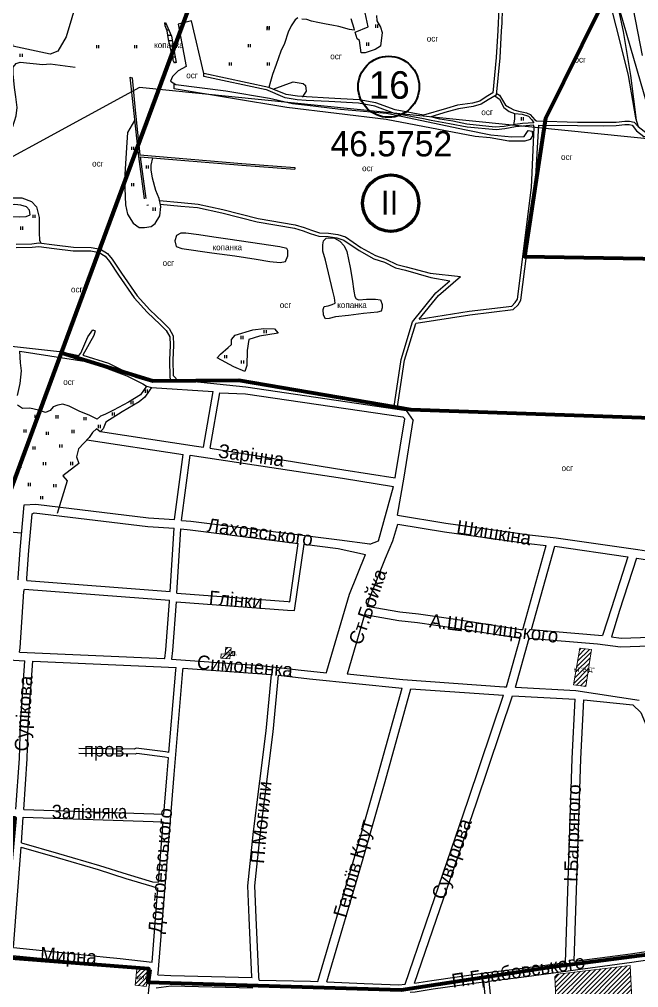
# Model space of a CAD drawing. Header units: millimetres. Extents: x 1378883 to 1389513, y 5662980 to 5673292.
# Drawn here: x 1384923 to 1385637, y 5668592 to 5669708 of the extents above; entities that cross this region are included whole.
import ezdxf
from ezdxf.enums import TextEntityAlignment as Align

# ---------------------------------------------------------------- set-up
doc = ezdxf.new("R2010")
doc.units = ezdxf.units.MM
doc.layers.add('_5Інше', color=252, linetype='Continuous', lineweight=25)
for name, color, linetype in [('N-raion', 1, 'Continuous'), ('zona', 3, 'Continuous'), ('вулиці', 7, 'Continuous'), ('ВулНазва', 7, 'Continuous'), ('КартаСкан', 252, 'Continuous'), ('район', 6, 'Continuous')]:
    doc.layers.add(name, color=color, linetype=linetype)
picture_1 = doc.add_image_def('image1.tif', size_in_pixel=(29607, 29619))
pattern_1 = [(45, (2.4066, 2.8008), (-2.6516504294, 2.6516504294), [])]

# ---------------------------------------------------------------- blocks, each defined once
blk = doc.blocks.new('ТуріяВодоох')
at = {"layer": '_5Інше', "color": 140}
blk.add_lwpolyline([(48682, 27510), (48729, 27348), (48132, 27408), (47610, 27124), (47504, 26544), (47282, 26450), (47208, 26336), (47222, 26234), (47363, 26200), (47363, 26078), (47280, 26086), (47240, 25798), (47150, 25804), (47109, 25544), (47065, 25543), (47056, 25444), (47121, 25294), (47100, 25160), (46916, 25122), (46917, 25059), (46964, 25058), (46928, 24645), (46824, 24304)], dxfattribs=at)

msp = doc.modelspace()

# ---------------------------------------------------------------- hatches: boundary and pattern name
at = {"layer": 'вулиці'}
h = msp.add_hatch(dxfattribs=at)
h.set_pattern_fill('LINE', scale=50, style=0)
h.set_pattern_definition([(0, (1336932.8264, 5642246.194), (0, 6.25), [])])
h.paths.add_polyline_path([(1385101.8, 5669666.7), (1385097.8, 5669688.8), (1385091.2, 5669704.4), (1385090.3, 5669704.2), (1385090.7, 5669700.7), (1385092.8, 5669695), (1385094.4, 5669684.7), (1385097.7, 5669671.6), (1385099.4, 5669666.4), (1385099.7, 5669660.7), (1385101.5, 5669657.8), (1385103.4, 5669658.3)])
at = {"layer": 'вулиці', "lineweight": -2}
h = msp.add_hatch(dxfattribs=at)
h.set_pattern_fill('ANSI31', color=2, scale=30, style=0)
h.set_pattern_definition(pattern_1)
h.paths.add_polyline_path([(1385155.4, 5668977), (1385155, 5668971.9), (1385165.4, 5668971), (1385165.8, 5668975), (1385170.6, 5668974.4), (1385170.8, 5668975.4), (1385171.1, 5668979.4), (1385166.2, 5668980), (1385166.6, 5668984), (1385165, 5668984.1), (1385160.6, 5668984.5), (1385159.9, 5668976.6)])
h.paths.add_polyline_path([(1385159.2, 5668975), (1385175.1, 5668975), (1385175.1, 5668980), (1385159.2, 5668980)], flags=9)
h = msp.add_hatch(dxfattribs=at)
h.set_pattern_fill('ANSI31', color=2, scale=30, style=0)
h.set_pattern_definition(pattern_1)
h.paths.add_polyline_path([(1385561.5, 5668941.1), (1385575.7, 5668939.1), (1385582.1, 5668981.7), (1385568.7, 5668983.5)])
h.paths.add_polyline_path([(1385555.7, 5668953.5), (1385589.5, 5668953.5), (1385589.5, 5668962.2), (1385555.7, 5668962.2)], flags=9)
h = msp.add_hatch(dxfattribs=at)
h.set_pattern_fill('ANSI31', color=5, scale=30, style=0)
h.set_pattern_definition(pattern_1)
h.paths.add_polyline_path([(1385644.2, 5668373.9), (1385750.7, 5668405.2), (1385795.1, 5668418.4), (1385730.5, 5668595.2), (1385663.1, 5668585), (1385628.6, 5668579), (1385626.8, 5668617.7), (1385542.9, 5668607.7), (1385540, 5668604.6), (1385544.9, 5668500.8), (1385550.2, 5668402.9), (1385553.8, 5668401.8), (1385584, 5668404.7), (1385641.8, 5668410)])
h.paths.add_polyline_path([(1385633.7, 5668501.5), (1385668.7, 5668501.5), (1385668.7, 5668509), (1385633.7, 5668509)], flags=24)
h = msp.add_hatch(dxfattribs=at)
h.set_pattern_fill('ANSI31', color=2, scale=30, style=0)
h.set_pattern_definition(pattern_1)
h.paths.add_polyline_path([(1385068.9, 5668593.5), (1385070, 5668599.5), (1385070.7, 5668612.9), (1385057.9, 5668613.6), (1385056.2, 5668595)])
h.paths.add_polyline_path([(1385056.8, 5668601.7), (1385072.6, 5668601.7), (1385072.6, 5668606.7), (1385056.8, 5668606.7)], flags=9)

# ---------------------------------------------------------------- linework, layer by layer
at = {"layer": 'N-raion', "color": 1, "lineweight": 35}
msp.add_circle((1385348.4, 5669630.4), 35.2, dxfattribs=at)
at = {"layer": 'zona', "color": 3, "lineweight": 60}
msp.add_circle((1385350.7, 5669496.3), 32.5, dxfattribs=at)
at = {"layer": 'вулиці', "color": 7}
for p, q in [((1385208.2, 5669695.7), (1385208.2, 5669699.3)), ((1385208.5, 5669696.8), (1385208.5, 5669700.4)), ((1385210.6, 5669695.7), (1385210.6, 5669699.3)), ((1385210.9, 5669696.8), (1385210.9, 5669700.4)), ((1385333.4, 5669698.5), (1385333.4, 5669702.1)), ((1385333.4, 5669698.5), (1385333.4, 5669702.1)), ((1385335.8, 5669698.5), (1385335.8, 5669702.1)), ((1385335.8, 5669698.5), (1385335.8, 5669702.1)), ((1385011.8, 5669674.9), (1385011.8, 5669678.5)), ((1385014.2, 5669674.9), (1385014.2, 5669678.5)), ((1385055.5, 5669674.9), (1385055.5, 5669678.5)), ((1385055.5, 5669674.8), (1385055.5, 5669678.4)), ((1385057.9, 5669674.9), (1385057.9, 5669678.5)), ((1385057.9, 5669674.8), (1385057.9, 5669678.4)), ((1385099.1, 5669674.8), (1385099.1, 5669678.4)), ((1385101.5, 5669674.8), (1385101.5, 5669678.4)), ((1385186.7, 5669675.9), (1385186.7, 5669679.5)), ((1385189.1, 5669675.9), (1385189.1, 5669679.5)), ((1385323.2, 5669677.7), (1385323.2, 5669681.3)), ((1385323.2, 5669677.7), (1385323.2, 5669681.3)), ((1385325.6, 5669677.7), (1385325.6, 5669681.3)), ((1385325.6, 5669677.7), (1385325.6, 5669681.3)), ((1384923.6, 5669664.8), (1384923.6, 5669668.4)), ((1384923.6, 5669664.8), (1384923.6, 5669668.4)), ((1384926, 5669664.8), (1384926, 5669668.4)), ((1384926, 5669664.8), (1384926, 5669668.4)), ((1385164.9, 5669654.9), (1385164.9, 5669658.5)), ((1385167.3, 5669654.9), (1385167.3, 5669658.5)), ((1385208.5, 5669654.9), (1385208.5, 5669658.5)), ((1385210.9, 5669654.9), (1385210.9, 5669658.5)), ((1385501.5, 5669591.6), (1385501.5, 5669595.2)), ((1385503.9, 5669591.6), (1385503.9, 5669595.2)), ((1385052.1, 5669557.7), (1385052.1, 5669561.3)), ((1385052.3, 5669557.6), (1385052.3, 5669561.2)), ((1385054.5, 5669557.7), (1385054.5, 5669561.3)), ((1385054.7, 5669557.6), (1385054.7, 5669561.2)), ((1385069.1, 5669536.2), (1385069.1, 5669539.8)), ((1385071.5, 5669536.2), (1385071.5, 5669539.8)), ((1385052.1, 5669515.8), (1385052.1, 5669519.4)), ((1385052.1, 5669515.8), (1385052.1, 5669519.4)), ((1385054.5, 5669515.8), (1385054.5, 5669519.4)), ((1385054.5, 5669515.8), (1385054.5, 5669519.4)), ((1385077, 5669487.6), (1385077, 5669491.2)), ((1385079.4, 5669487.6), (1385079.4, 5669491.2)), ((1384938.5, 5669479.3), (1384938.5, 5669482.9)), ((1384940.9, 5669479.3), (1384940.9, 5669482.9)), ((1384940.9, 5669479.3), (1384940.9, 5669482.9)), ((1384924.3, 5669465.6), (1384924.3, 5669469.2)), ((1384926.7, 5669465.6), (1384926.7, 5669469.2)), ((1385178.3, 5669339.6), (1385178.3, 5669343.2)), ((1385180.7, 5669339.6), (1385180.7, 5669343.2)), ((1385205, 5669346.3), (1385205, 5669349.9)), ((1385207.4, 5669346.3), (1385207.4, 5669349.9)), ((1385159.3, 5669317.6), (1385159.3, 5669321.2)), ((1385161.7, 5669317.6), (1385161.7, 5669321.2)), ((1385178.8, 5669311.4), (1385178.8, 5669315)), ((1385181.2, 5669311.4), (1385181.2, 5669315)), ((1385067.8, 5669277.8), (1385067.8, 5669281.4)), ((1385070.2, 5669277.8), (1385070.2, 5669281.4)), ((1385051.5, 5669264.7), (1385051.5, 5669268.3)), ((1385053.9, 5669264.7), (1385053.9, 5669268.3)), ((1385029.8, 5669251.6), (1385029.8, 5669255.2)), ((1385032.2, 5669251.6), (1385032.2, 5669255.2)), ((1384940.7, 5669248.7), (1384940.7, 5669252.3)), ((1384943.1, 5669248.7), (1384943.1, 5669252.3)), ((1384965, 5669248.3), (1384965, 5669251.9)), ((1384967.4, 5669248.3), (1384967.4, 5669251.9)), ((1384997.3, 5669246), (1384997.3, 5669249.6)), ((1384999.7, 5669246), (1384999.7, 5669249.6)), ((1384927.9, 5669231.9), (1384927.9, 5669235.5)), ((1384930.3, 5669231.9), (1384930.3, 5669235.5)), ((1384953.7, 5669229.2), (1384953.7, 5669232.8)), ((1384956.1, 5669229.2), (1384956.1, 5669232.8)), ((1384983.5, 5669231.3), (1384983.5, 5669234.9)), ((1384985.9, 5669231.3), (1384985.9, 5669234.9)), ((1385013.8, 5669237.1), (1385013.8, 5669240.7)), ((1385016.2, 5669237.1), (1385016.2, 5669240.7)), ((1384938.3, 5669212.3), (1384938.3, 5669215.9)), ((1384940.7, 5669212.3), (1384940.7, 5669215.9)), ((1384969.4, 5669214.7), (1384969.4, 5669218.3)), ((1384971.8, 5669214.7), (1384971.8, 5669218.3)), ((1384950.5, 5669194.3), (1384950.5, 5669197.9)), ((1384952.9, 5669194.3), (1384952.9, 5669197.9)), ((1384981.9, 5669194.5), (1384981.9, 5669198.1)), ((1384984.3, 5669194.5), (1384984.3, 5669198.1)), ((1384924.6, 5669191.1), (1384924.6, 5669194.7)), ((1384933.1, 5669170.3), (1384933.1, 5669173.9)), ((1384935.5, 5669170.3), (1384935.5, 5669173.9)), ((1384962.4, 5669168.8), (1384962.4, 5669172.4)), ((1384964.8, 5669168.8), (1384964.8, 5669172.4)), ((1384947.3, 5669155), (1384947.3, 5669158.6)), ((1384949.7, 5669155), (1384949.7, 5669158.6))]:
    msp.add_line(p, q, dxfattribs=at)
for points in [[(1384910.4, 5669763.4), (1384994.9, 5669748.3), (1384995.6, 5669734.5), (1384989.6, 5669732), (1384976.5, 5669687.9), (1384967, 5669671.3), (1384958.2, 5669667.8), (1384915, 5669677.3), (1384914, 5669692.5), (1384907.3, 5669710.5), (1384903, 5669723.9), (1384902, 5669735.2), (1384910.4, 5669763.4)], [(1385471.6, 5669735.4), (1385476.3, 5669731.8), (1385479.3, 5669720), (1385478.7, 5669703.8), (1385478, 5669695), (1385476.5, 5669663.7), (1385472.3, 5669620.9), (1385462.9, 5669615.4), (1385455.1, 5669610.3), (1385445.9, 5669607.5), (1385428.7, 5669605.1), (1385416, 5669601.6), (1385396.8, 5669595.9)], [(1385608.6, 5669740.9), (1385618.6, 5669694), (1385627.2, 5669643.5), (1385633.8, 5669592.1)], [(1385641.2, 5669666.6), (1385627.8, 5669733.9)], [(1385475.3, 5669719.5), (1385474.8, 5669704.1), (1385474.1, 5669695.3), (1385472.5, 5669664), (1385468.5, 5669623.3), (1385460.8, 5669618.8), (1385453.4, 5669613.9), (1385445, 5669611.4), (1385427.9, 5669609.1), (1385414.9, 5669605.4), (1385388.5, 5669597.6), (1385356, 5669603.7), (1385333.6, 5669611.9), (1385314.2, 5669615.4), (1385279.5, 5669617.3), (1385253.5, 5669618.7), (1385243.4, 5669619.5), (1385230.3, 5669621.4), (1385210, 5669629.7)], [(1385334.3, 5669712.4), (1385334.6, 5669706.4), (1385339.1, 5669699.1), (1385340.7, 5669693.1), (1385339.1, 5669677.2), (1385332.8, 5669673.2), (1385321.3, 5669669.7), (1385316.5, 5669669.5), (1385314.9, 5669683.9), (1385312.2, 5669685.8), (1385309.9, 5669693.5), (1385324.7, 5669699.3), (1385321.1, 5669715.7)], [(1385605.5, 5669718.3), (1385614.8, 5669682.2), (1385624.4, 5669643.3), (1385633, 5669594.7), (1385635.9, 5669584.6), (1385646.5, 5669576.7)], [(1385091.2, 5669704.4), (1385097.8, 5669688.8), (1385101.8, 5669666.7), (1385103.4, 5669658.3), (1385101.5, 5669657.8), (1385099.7, 5669660.7), (1385099.4, 5669666.4), (1385097.7, 5669671.6), (1385094.4, 5669684.7), (1385092.8, 5669695), (1385090.7, 5669700.7), (1385090.3, 5669704.2), (1385091.2, 5669704.4)], [(1385243.5, 5669709.7), (1385240.5, 5669707.7), (1385235.8, 5669700.6), (1385232.6, 5669693.3), (1385228.3, 5669680.4), (1385224, 5669671.4), (1385218.7, 5669656), (1385214.3, 5669644.5), (1385212.3, 5669636.5), (1385210, 5669629.7), (1385135.4, 5669645.8), (1385121, 5669706.5), (1385105.6, 5669702.7), (1385115, 5669653.9), (1385105.5, 5669648.9), (1385099, 5669642.2), (1385097, 5669636.8), (1385102.9, 5669633), (1385160.5, 5669625.9), (1385210.8, 5669617.1), (1385237.5, 5669611), (1385254.6, 5669609.4), (1385292.7, 5669604.7), (1385345.7, 5669600), (1385362.9, 5669596.7), (1385437.8, 5669580.7), (1385466.1, 5669575.2), (1385490.3, 5669572.9), (1385504.7, 5669573.2), (1385509.1, 5669579.9), (1385513.9, 5669579.2), (1385514.2, 5669573.9), (1385511.7, 5669569.7), (1385505.5, 5669567.7), (1385487, 5669567.7), (1385465.4, 5669571.4), (1385448, 5669573.2), (1385345.3, 5669592.8), (1385231, 5669606.7), (1385101.1, 5669628.1), (1385101.2, 5669634.1)], [(1385304.9, 5669708.9), (1385308.3, 5669698.1), (1385308.6, 5669695.5), (1385303.3, 5669696.6), (1385291, 5669699.7), (1385283, 5669701.4), (1385276.2, 5669702.7), (1385266.8, 5669704.5), (1385259.4, 5669706.1), (1385254, 5669707.8), (1385248.3, 5669708.3)], [(1384907, 5669502.6), (1384892.9, 5669502), (1384891.9, 5669508), (1384890.7, 5669513.4), (1384889.7, 5669524), (1384891.3, 5669532.2), (1384894, 5669541), (1384899.8, 5669553.7), (1384905.5, 5669567.3), (1384914.9, 5669584.8), (1384917, 5669590.8), (1384919, 5669597.1), (1384920.1, 5669606.5), (1384918.3, 5669618.7), (1384917.1, 5669629.6), (1384915.4, 5669645.2), (1384915.3, 5669653), (1384918.7, 5669657.3), (1384923.4, 5669658.6), (1384949.5, 5669656.1), (1384958, 5669656.8), (1384986.9, 5669653.1)], [(1385050.1, 5669641.5), (1385050.1, 5669641.5), (1385054.1, 5669603.1), (1385059.8, 5669550)], [(1385050.1, 5669641.5), (1385052.5, 5669640.9), (1385056.1, 5669603.3), (1385061.6, 5669551.8), (1385179, 5669541.8), (1385240.2, 5669537.3)], [(1385215.2, 5669627.6), (1385215.2, 5669627.6), (1385238.4, 5669636.2), (1385249.7, 5669634.2), (1385252.3, 5669631.9), (1385253.3, 5669625.4), (1385248.8, 5669618.4)], [(1385388.7, 5669593.5), (1385354.9, 5669599.8), (1385332.5, 5669608), (1385313.7, 5669611.5), (1385279.3, 5669613.3), (1385253.3, 5669614.7), (1385243, 5669615.5), (1385229.1, 5669617.6), (1385206.9, 5669627.1)], [(1385472.5, 5669623.1), (1385476.3, 5669620.9), (1385479.8, 5669614.9), (1385483.2, 5669609.4), (1385487.6, 5669606.6), (1385492.5, 5669603.9), (1385498.2, 5669602.4), (1385503.9, 5669601.1), (1385507.4, 5669600.3), (1385511.5, 5669598.4), (1385516.8, 5669592.5), (1385519, 5669591), (1385566.1, 5669589.8), (1385596.6, 5669589.5), (1385610.5, 5669589.8), (1385620.5, 5669590.8), (1385626.1, 5669590.8), (1385631.5, 5669589.7), (1385635.9, 5669584.6)], [(1385470.8, 5669620), (1385476, 5669616.2), (1385481.3, 5669606.6), (1385487.4, 5669602.1), (1385493.6, 5669599.8), (1385502.3, 5669598.7), (1385509.4, 5669596.4), (1385513.4, 5669592.4), (1385515.8, 5669589), (1385502.6, 5669588.2), (1385494.2, 5669587.1), (1385481.6, 5669584.7), (1385471.3, 5669583.7), (1385438.6, 5669587.4), (1385422.4, 5669590.6), (1385407.3, 5669593), (1385396.8, 5669595.9)], [(1385493.6, 5669599.8), (1385493.3, 5669593), (1385492.4, 5669586.7)], [(1385055.4, 5669591.4), (1385047.1, 5669577.6), (1385046, 5669560.4), (1385043.7, 5669523.1), (1385044.8, 5669494.2), (1385047.1, 5669483.6), (1385053.8, 5669473.4), (1385060.6, 5669468.1), (1385066.7, 5669468.3), (1385074.5, 5669469.3), (1385079.3, 5669472.9), (1385084.4, 5669481.7), (1385085.6, 5669492.6), (1385083.6, 5669501.5), (1385079.9, 5669510.8), (1385076, 5669524.9), (1385074.5, 5669534.5), (1385074.5, 5669540.2), (1385076.3, 5669548.6)], [(1385379.9, 5669358.1), (1385441.9, 5669367.7), (1385492, 5669373.9), (1385497.5, 5669379.2), (1385500.8, 5669384.4), (1385517.2, 5669514), (1385521.4, 5669586.2)], [(1385383.7, 5669362.7), (1385441.3, 5669371.7), (1385490.2, 5669377.7), (1385494.4, 5669381.7), (1385496.9, 5669385.8), (1385513.2, 5669514.5), (1385516, 5669583.7)], [(1385521.4, 5669586.2), (1385566, 5669585.8), (1385596.6, 5669585.5), (1385610.7, 5669585.9), (1385620.7, 5669586.8), (1385625.7, 5669586.8), (1385629.2, 5669586.1), (1385634.2, 5669579.8)], [(1384743, 5669550.9), (1384768.2, 5669499.6), (1384793.6, 5669453.9), (1384823.1, 5669412.4), (1384847.9, 5669374), (1384862.2, 5669352.2), (1384873, 5669337.3), (1384878.6, 5669333.6), (1384916.8, 5669331.2), (1384968.7, 5669325.5), (1384991.2, 5669320.7), (1384993.6, 5669323.5), (1385001.6, 5669342.2), (1385007.1, 5669350.4), (1385009.8, 5669349.3), (1385008.4, 5669343.9), (1384995.9, 5669321), (1385025.2, 5669311.8), (1385046.7, 5669301.2), (1385056.5, 5669295.6), (1385070.6, 5669291.7), (1385090.8, 5669290.7), (1385097.2, 5669290.8)], [(1385059.8, 5669550), (1385066.4, 5669501.3)], [(1385061.8, 5669549.8), (1385178.9, 5669539.9), (1385240.1, 5669535.3)], [(1385061.8, 5669549.8), (1385068.4, 5669501.6)], [(1385240.2, 5669537.3), (1385240.1, 5669535.3)], [(1384907, 5669502.6), (1384925.3, 5669502.6), (1384936.4, 5669498), (1384942.4, 5669492.2), (1384945.4, 5669479.8), (1384945.5, 5669461.9), (1384945.8, 5669453.7), (1384947.2, 5669450.3)], [(1385084.1, 5669499.4), (1385109, 5669497), (1385128.7, 5669495.2), (1385157, 5669488.9), (1385197.8, 5669478.7), (1385240.5, 5669471.2), (1385250.8, 5669468.3), (1385259.2, 5669465), (1385268.6, 5669462.1), (1385279.1, 5669461.7), (1385289.7, 5669460.1), (1385298.5, 5669457.3), (1385316.4, 5669445.2), (1385333, 5669435.8), (1385345.1, 5669431.9), (1385357.6, 5669425.5), (1385368.6, 5669423), (1385396.3, 5669415.7), (1385431.2, 5669411.9)], [(1384917.5, 5669494.6), (1384908.9, 5669494.4), (1384894.4, 5669494.7), (1384890.7, 5669493), (1384890.8, 5669484.1), (1384895.2, 5669481.3), (1384906.7, 5669481), (1384922.2, 5669480.4), (1384930.3, 5669480.9), (1384935.1, 5669482.8), (1384934.2, 5669488.1), (1384930.6, 5669492.1), (1384924.2, 5669494), (1384917.5, 5669494.6)], [(1385069.5, 5669494.1), (1385071.4, 5669494.3)], [(1385085, 5669495.2), (1385108.6, 5669493), (1385128.1, 5669491.3), (1385156.1, 5669485), (1385196.9, 5669474.8), (1385239.6, 5669467.3), (1385249.6, 5669464.5), (1385257.9, 5669461.2), (1385267.9, 5669458.1), (1385278.7, 5669457.7), (1385288.7, 5669456.2), (1385296.7, 5669453.6), (1385314.3, 5669441.8), (1385331.4, 5669432.1), (1385343.6, 5669428.2), (1385356.3, 5669421.7), (1385367.6, 5669419.1), (1385396.8, 5669410.7), (1385419, 5669406.7)], [(1385108.8, 5669461.8), (1385103.9, 5669459), (1385102, 5669452.7), (1385103.4, 5669446.5), (1385109.9, 5669444.1), (1385144.4, 5669439), (1385170.9, 5669435.7), (1385195.7, 5669431.6), (1385211.2, 5669428.9), (1385223.1, 5669428), (1385229.5, 5669429.1), (1385232.1, 5669435.6), (1385232.1, 5669441.6), (1385230.8, 5669444), (1385223, 5669445.9), (1385188.9, 5669450.9), (1385163, 5669454.8), (1385146.7, 5669457), (1385129.6, 5669459.9), (1385114.4, 5669461.8), (1385108.8, 5669461.8)], [(1385275, 5669454.9), (1385276.2, 5669455.8), (1385281.3, 5669456.4), (1385285.9, 5669455.8), (1385292, 5669452.6), (1385297.2, 5669447.2), (1385300.2, 5669440.4), (1385304.1, 5669422.1), (1385306.3, 5669408.5), (1385308.3, 5669394.9), (1385309.5, 5669388.9), (1385311, 5669385.9), (1385313.9, 5669384.8), (1385322.9, 5669385.6), (1385333, 5669385.6), (1385338.8, 5669384.9), (1385340.7, 5669379.5), (1385340.8, 5669375.5), (1385339.8, 5669371.9), (1385335.3, 5669370.6), (1385319.4, 5669369), (1385302.1, 5669366.7), (1385287.2, 5669365.4), (1385279.7, 5669363.4), (1385275.4, 5669363.1), (1385273.1, 5669367.3), (1385272.8, 5669373.7), (1385274.1, 5669377), (1385278.6, 5669378.1), (1385283.4, 5669379.3), (1385286.6, 5669381.1), (1385285.8, 5669387.3), (1385284, 5669394.9), (1385275.4, 5669430.4), (1385272.4, 5669440.9), (1385272.3, 5669448.2), (1385273.2, 5669453), (1385275, 5669454.9)], [(1384918.8, 5669449.2), (1384936.9, 5669449.4), (1384945.1, 5669450.6), (1384963.2, 5669448.1), (1384985, 5669445.4), (1385005.3, 5669445.2), (1385016.1, 5669443.1), (1385024.1, 5669438.1), (1385029.6, 5669431.6), (1385040.2, 5669415.7), (1385058.2, 5669389.5), (1385073, 5669373.5), (1385087.7, 5669359.5), (1385095.2, 5669352), (1385100, 5669343.3), (1385100.4, 5669332.5), (1385099.5, 5669315.2), (1385100, 5669297.7), (1385106, 5669291)], [(1384919, 5669445.3), (1384937.2, 5669445.4), (1384945.1, 5669446.5), (1384962.6, 5669444.1), (1384984.7, 5669441.4), (1385004.9, 5669441.2), (1385014.6, 5669439.3), (1385021.5, 5669435), (1385026.4, 5669429.2), (1385036.9, 5669413.4), (1385055, 5669387), (1385070.1, 5669370.7), (1385084.9, 5669356.6), (1385092, 5669349.5), (1385096.1, 5669342.2), (1385096.4, 5669332.5), (1385095.5, 5669315.2), (1385096.1, 5669295.9), (1385097.2, 5669290.8)], [(1385383.7, 5669362.7), (1385405.7, 5669390), (1385431.2, 5669411.9)], [(1385354.3, 5669259.6), (1385362.9, 5669316.2), (1385375.9, 5669359.4), (1385402.8, 5669392.8), (1385419, 5669406.7)], [(1385358, 5669259.1), (1385366.8, 5669315.3), (1385379.5, 5669357.5), (1385379.9, 5669358.1)], [(1385167.1, 5669339.3), (1385171.5, 5669344.3), (1385191.9, 5669350.2), (1385204.5, 5669351.9), (1385216.9, 5669351.3), (1385221.1, 5669346.4), (1385199.3, 5669342.9), (1385187.1, 5669339.3), (1385185.4, 5669326.3), (1385184.8, 5669309.3), (1385182.7, 5669302.2), (1385169.7, 5669307.6), (1385150.5, 5669318.1), (1385154.5, 5669322.3), (1385163.4, 5669330.1), (1385167.1, 5669333.4), (1385167.1, 5669339.3)], [(1384920.5, 5669274.7), (1384923.6, 5669288.6), (1384924.9, 5669303), (1384923.8, 5669312.4), (1384923.1, 5669325.7), (1385004.5, 5669313), (1385046.5, 5669297.4), (1385064.8, 5669288.2), (1385069.3, 5669285.3)], [(1385106, 5669291), (1385120.5, 5669291.2)], [(1385120.5, 5669291.2), (1385183.8, 5669284.7), (1385368.7, 5669257.5), (1385376.8, 5669245.9)], [(1385069.3, 5669285.3), (1385062.4, 5669275.4), (1385048.4, 5669266.9), (1385031.2, 5669257.9), (1385021.2, 5669252.8), (1385016.2, 5669250.8), (1385012.1, 5669247.5), (1385003.1, 5669251.9), (1384992.2, 5669256.1), (1384979.8, 5669262.3), (1384972.5, 5669264.5), (1384966.8, 5669263.6), (1384961.5, 5669261.6), (1384958.1, 5669257.4), (1384952.6, 5669255), (1384944.6, 5669257.7), (1384934.5, 5669259.9), (1384926.3, 5669259.7), (1384920.5, 5669263.4)], [(1385074.9, 5669283.9), (1385072.4, 5669280), (1385067.4, 5669272.7), (1385060.8, 5669267.2), (1385054.3, 5669263.3), (1385041.2, 5669255.8), (1385022.4, 5669243.9), (1385019.2, 5669236.2), (1385015.9, 5669232.8), (1385011.6, 5669236.2), (1385006.7, 5669232.1), (1385003, 5669226.4), (1384990.7, 5669213.1), (1384988.5, 5669204), (1384991.2, 5669196.1), (1384972.6, 5669182.2), (1384977.5, 5669176.2), (1384966.1, 5669138.5)], [(1385074.9, 5669283.9), (1385145.9, 5669279.2)], [(1385134.8, 5669215.2), (1385145.9, 5669279.2)], [(1385142.7, 5669213.9), (1385153.8, 5669277.8)], [(1385153.8, 5669277.8), (1385183.1, 5669276.7), (1385364.7, 5669250), (1385366.9, 5669247.6)], [(1385355.8, 5669179.7), (1385356.3, 5669182.3), (1385366.9, 5669247.6)], [(1385358.4, 5669136.6), (1385366.1, 5669180.6), (1385376.8, 5669245.9)], [(1385016.1, 5669233), (1385126.8, 5669216.2), (1385134.8, 5669215.2)], [(1385000.3, 5669223.6), (1385111.5, 5669206.7)], [(1385142.7, 5669213.9), (1385296.7, 5669189), (1385355.8, 5669179.7)], [(1385101.6, 5669131.6), (1385111.5, 5669206.7)], [(1385109.5, 5669130.7), (1385119.4, 5669205.7)], [(1385119.4, 5669205.7), (1385295.1, 5669179.2), (1385354.1, 5669169.8)], [(1385326.7, 5669103.3), (1385336.6, 5669107.2), (1385354.1, 5669169.8)], [(1384921.3, 5669062.1), (1384921.1, 5669064.1), (1384923.5, 5669096.6), (1384928.1, 5669148.7), (1384941.4, 5669149.3), (1385071.5, 5669133.6), (1385101.6, 5669131.6)], [(1384931.3, 5669061.3), (1384931.2, 5669064), (1384933.4, 5669095.8), (1384937.2, 5669138.1), (1384939.7, 5669139.4), (1385070.5, 5669123.6), (1385101, 5669121.6)], [(1385109.5, 5669130.7), (1385120.4, 5669129.6), (1385291.8, 5669108.1), (1385326.8, 5669103.7)], [(1385358.4, 5669136.6), (1385414.3, 5669127.3), (1385510.8, 5669113.9), (1385541.3, 5669110.4), (1385635.5, 5669097), (1385700.6, 5669087.2), (1385765.8, 5669077.7), (1385819.9, 5669069.7), (1385826.4, 5669061.5), (1385822.2, 5668998.4), (1385821.8, 5668988.2), (1385817, 5668941.6)], [(1384888.2, 5669119.4), (1384925.2, 5669116.3), (1384925.2, 5669116.3)], [(1385096.4, 5669048.9), (1385101, 5669121.6)], [(1385104.3, 5669046.7), (1385108.9, 5669120.8)], [(1385108.9, 5669120.8), (1385119.3, 5669119.7), (1385244, 5669104)], [(1385323.7, 5669032), (1385326.6, 5669041.8), (1385344.7, 5669087), (1385353.1, 5669107.1), (1385359.1, 5669126.4)], [(1385359.1, 5669126.4), (1385412.8, 5669117.4), (1385509.6, 5669104), (1385530, 5669101.6)], [(1385234.4, 5669037), (1385244, 5669104)], [(1385239.8, 5669026.7), (1385250.8, 5669103.1)], [(1385250.8, 5669103.1), (1385290.1, 5669098.2), (1385321.5, 5669091.2)], [(1385502.9, 5669005.1), (1385530, 5669101.6)], [(1385513.2, 5669004.8), (1385540.1, 5669101.1)], [(1385540.1, 5669101.1), (1385624, 5669088.6)], [(1385276.7, 5668955.1), (1385277.2, 5668957.1), (1385303.2, 5669045.5), (1385321.5, 5669091.2)], [(1385624, 5669088.6), (1385605.2, 5669030), (1385595.1, 5668997.9)], [(1385634, 5669087.2), (1385614.7, 5669027), (1385605.1, 5668996.4)], [(1385634, 5669087.2), (1385699.1, 5669077.4), (1385764.3, 5669067.8), (1385814.5, 5669060.4), (1385816.2, 5669058.3), (1385812.2, 5668998.9)], [(1384931.3, 5669061.3), (1384931.3, 5669061.3), (1385096.4, 5669048.9)], [(1384922.9, 5668978.7), (1384923.4, 5668983.9), (1384927.8, 5669048.8), (1384928.4, 5669051.5)], [(1384928.4, 5669051.5), (1385095.8, 5669038.9)], [(1385104.3, 5669046.7), (1385232.5, 5669037.1), (1385234.4, 5669037)], [(1385090.4, 5668971.5), (1385091.4, 5668981.5), (1385095.7, 5669037.2), (1385095.8, 5669038.9)], [(1385098.4, 5668970.8), (1385099.4, 5668980.8), (1385103.7, 5669036.7)], [(1385103.7, 5669036.7), (1385231.9, 5669027.1), (1385239.8, 5669026.7)], [(1385323.7, 5669032), (1385361.3, 5669025.3), (1385382.9, 5669022.9), (1385425.3, 5669016.9), (1385500.9, 5669005.1), (1385502.9, 5669005.1)], [(1385300.7, 5668953.7), (1385300.8, 5668954), (1385320.9, 5669022.3)], [(1385320.9, 5669022.3), (1385359.9, 5669015.4), (1385381.7, 5669012.9), (1385423.8, 5669007), (1385500.1, 5668995.1)], [(1385513.2, 5669004.8), (1385590.3, 5668998.6), (1385595.1, 5668997.9)], [(1385605.1, 5668996.4), (1385616.4, 5668994.8), (1385771.8, 5669000.2), (1385812.2, 5668998.9)], [(1385484.2, 5668938.9), (1385485, 5668941.4), (1385500.1, 5668995.1)], [(1385494.6, 5668938.4), (1385494.6, 5668938.4), (1385510.5, 5668995)], [(1385510.2, 5668995), (1385510.5, 5668995), (1385589.2, 5668988.6), (1385615.8, 5668984.8), (1385771.8, 5668990.2), (1385811.9, 5668988.9)], [(1384832.6, 5668974.5), (1384928.9, 5668968.7)], [(1384922.9, 5668978.7), (1385090, 5668971.6), (1385090.4, 5668971.5)], [(1384918.6, 5668797.7), (1384922.6, 5668856.3), (1384923.8, 5668895.6), (1384928.9, 5668968.7)], [(1384927.6, 5668797.5), (1384931.6, 5668855.9), (1384932.8, 5668895.2), (1384937.9, 5668968.3)], [(1384937.9, 5668968.3), (1385103.3, 5668961.2)], [(1385098.1, 5668970.9), (1385200.2, 5668963.3), (1385208.3, 5668962.5), (1385244.2, 5668958.4), (1385276.7, 5668955.1)], [(1385082.4, 5668607), (1385082.6, 5668608.5), (1385101, 5668837.8), (1385111, 5668957.5), (1385111.3, 5668960.5)], [(1385095, 5668863.1), (1385103, 5668958.2), (1385103.3, 5668961.2)], [(1385111.3, 5668960.5), (1385213.2, 5668953)], [(1385190.8, 5668603.8), (1385190.7, 5668604.4), (1385187.6, 5668672.6), (1385186.1, 5668709.7), (1385192.7, 5668772.3), (1385207, 5668888), (1385213.2, 5668953)], [(1385199.1, 5668601), (1385198.7, 5668605), (1385195.6, 5668672.9), (1385194.1, 5668709.5), (1385200.7, 5668771.4), (1385215, 5668887.1), (1385221.2, 5668952.2)], [(1385221.2, 5668952.2), (1385257, 5668948.1), (1385363.8, 5668937.3)], [(1385300.7, 5668953.7), (1385364.7, 5668947.2), (1385481.5, 5668939), (1385484.2, 5668938.9)], [(1385266.7, 5668599.2), (1385309.2, 5668743.7), (1385334.8, 5668832.6), (1385363.8, 5668937.3)], [(1385277, 5668598.8), (1385318.8, 5668740.9), (1385344.4, 5668829.9), (1385374, 5668936.6)], [(1385367.2, 5668596.2), (1385440, 5668808.3), (1385480.9, 5668929.1)], [(1385374, 5668936.6), (1385480.9, 5668929.1)], [(1385494.6, 5668938.4), (1385564.2, 5668934.8), (1385637.3, 5668923.4)], [(1385378.2, 5668597.4), (1385449.5, 5668805.1), (1385491.3, 5668928.5)], [(1385491.3, 5668928.5), (1385563.5, 5668924.8)], [(1385552.2, 5668621.3), (1385560.1, 5668856.4), (1385563.5, 5668924.8)], [(1385562.2, 5668622.6), (1385570.1, 5668856), (1385573.5, 5668923.9)], [(1385573.5, 5668923.9), (1385629.9, 5668918.3), (1385639.2, 5668909.2), (1385708.8, 5668742.8), (1385747.6, 5668649.7)], [(1385634.5, 5668913.8), (1385634.6, 5668913.7)], [(1385095, 5668863.1), (1385091.1, 5668863.9), (1385057.4, 5668868), (1385054.9, 5668867.1), (1384991.3, 5668867.9)], [(1385094.5, 5668857.1), (1385090.1, 5668858), (1385058, 5668861.9), (1385055.9, 5668861.1), (1384991.2, 5668861.9)], [(1385089.3, 5668792.1), (1385093, 5668838.5), (1385094.5, 5668857.1)], [(1384927.6, 5668797.5), (1385089.3, 5668792.1)], [(1384924.9, 5668759), (1384927, 5668788.5)], [(1384927, 5668788.5), (1385088.5, 5668783.1)], [(1385083, 5668713.9), (1385088.5, 5668783.1)], [(1384915.6, 5668638.3), (1384924.5, 5668753.9)], [(1384924.5, 5668753.9), (1384966.1, 5668742.1), (1385013.3, 5668728.3), (1385045.4, 5668718.1), (1385075.2, 5668709.1), (1385082.4, 5668706.7)], [(1384924.9, 5668759), (1384967.5, 5668746.9), (1385014.8, 5668733), (1385046.9, 5668722.9), (1385076.1, 5668714.1), (1385083, 5668713.9)], [(1385075.6, 5668621.5), (1385082.4, 5668706.7)], [(1385463.7, 5668599.6), (1385507.2, 5668605.2), (1385628.7, 5668621.4), (1385747.5, 5668639.2), (1385749.7, 5668639.8)], [(1385562.2, 5668622.6), (1385627.3, 5668631.3), (1385745.3, 5668649), (1385747.6, 5668649.7)], [(1384914.9, 5668629.3), (1384974.6, 5668623.3), (1385018.2, 5668618.6), (1385037.9, 5668616.7), (1385074.9, 5668612.5)], [(1384915.6, 5668638.3), (1384975.5, 5668632.2), (1385019.1, 5668627.6), (1385038.9, 5668625.6), (1385075.6, 5668621.5)], [(1385378.2, 5668597.4), (1385398.2, 5668600.6), (1385456.4, 5668608.8), (1385505.9, 5668615.1), (1385552.2, 5668621.3)], [(1385051, 5668242.9), (1385057.2, 5668247.6), (1385057.9, 5668257.7), (1385061.4, 5668332.8), (1385062.4, 5668362.2), (1385063.3, 5668389.2), (1385065.3, 5668446.9), (1385065.4, 5668458.7), (1385069.3, 5668552.4), (1385072, 5668590), (1385074.6, 5668609.3), (1385074.9, 5668612.5)], [(1385082.4, 5668607), (1385097.3, 5668606), (1385190.8, 5668603.8)], [(1385080.4, 5668592.1), (1385097.4, 5668594.4), (1385191.9, 5668592.1)], [(1385199.1, 5668601), (1385258.2, 5668599.6), (1385266.7, 5668599.2)], [(1385277, 5668598.8), (1385320, 5668597), (1385360.2, 5668595.4), (1385367.2, 5668596.2)], [(1385373.1, 5668586.8), (1385378.8, 5668587.4), (1385399.7, 5668590.7), (1385457.7, 5668598.9)], [(1385457.7, 5668598.9), (1385464.7, 5668531.5), (1385468.7, 5668493.8)], [(1385463.7, 5668599.6), (1385470.7, 5668532.1), (1385474.6, 5668494.5)]]:
    msp.add_lwpolyline(points, dxfattribs=at)
at = {"layer": 'вулиці', "color": 7, "lineweight": -2}
for points in [[(1385207.2, 5669627), (1385135.3, 5669642.2), (1385135.4, 5669645.8)], [(1385516, 5669583.7), (1385515.2, 5669586), (1385494.7, 5669584.3), (1385482.4, 5669581.8), (1385472.3, 5669580.6), (1385439, 5669584), (1385418.6, 5669587.6), (1385397.3, 5669591.4), (1385388.7, 5669593.5)], [(1385634.2, 5669579.8), (1385642.5, 5669573.2), (1385648.9, 5669573.2), (1385670.6, 5669573.5), (1385686.4, 5669573.2), (1385696.1, 5669569.1), (1385707.1, 5669557.6), (1385719, 5669542.8), (1385724.9, 5669540.9), (1385736.3, 5669507.3), (1385746.7, 5669475.2), (1385749.9, 5669467.4)], [(1385069.3, 5669285.3), (1385074.9, 5669283.9)]]:
    msp.add_lwpolyline(points, dxfattribs=at)
at = {"layer": 'ВулНазва', "color": 7, "lineweight": 9}
for points in [[(1385160.6, 5668984.5), (1385165, 5668984.1), (1385166.6, 5668984), (1385166.2, 5668980), (1385171.1, 5668979.4), (1385170.8, 5668975.4), (1385170.6, 5668974.4), (1385165.8, 5668975), (1385165.4, 5668971), (1385155, 5668971.9), (1385155.4, 5668977), (1385159.9, 5668976.6), (1385160.6, 5668984.5)], [(1385568.7, 5668983.5), (1385582.1, 5668981.7), (1385575.7, 5668939.1), (1385561.5, 5668941.1), (1385568.7, 5668983.5)], [(1385540, 5668604.6), (1385542.9, 5668607.7), (1385626.8, 5668617.7), (1385628.6, 5668579), (1385663.1, 5668585), (1385730.5, 5668595.2), (1385795.1, 5668418.4), (1385750.7, 5668405.2), (1385644.2, 5668373.9), (1385642, 5668407.7), (1385638.7, 5668409.8), (1385584, 5668404.7), (1385553.8, 5668401.8), (1385550.2, 5668402.9), (1385544.9, 5668500.8), (1385540, 5668604.6)], [(1385057.9, 5668613.6), (1385070.7, 5668612.9), (1385070, 5668599.5), (1385068.9, 5668593.5), (1385056.2, 5668595), (1385057.9, 5668613.6)]]:
    msp.add_lwpolyline(points, close=True, dxfattribs=at)
at = {"layer": 'район', "color": 6, "lineweight": 100}
for points in [[(1384971.2, 5669323.7), (1385226.5, 5670013.8)], [(1385374, 5669258.6), (1385750.4, 5669245.3), (1386111.4, 5669260.9), (1386088.7, 5669430.4), (1386089.3, 5669440.8), (1385896.9, 5669453.2), (1385890.9, 5669427.8), (1385505.5, 5669434.4), (1385529.6, 5669594.4), (1385613.2, 5669763.8), (1385636.7, 5669772.8), (1385695.1, 5669941.5), (1385729.7, 5669969.7), (1385778, 5669993.7)], [(1384812.2, 5668791.7), (1384834.3, 5668974.5), (1384872.5, 5669061), (1384906.1, 5669147.8), (1384938.1, 5669234.2), (1384971.2, 5669323.7), (1385076.6, 5669291.6), (1385175.7, 5669292.2), (1385374, 5669258.6)], [(1385750, 5668643.6), (1385551.2, 5668617.6), (1385533.4, 5668615.3), (1385362.9, 5668589.1), (1385070.9, 5668598), (1385071.7, 5668613.8), (1384902.7, 5668627.1), (1384917.9, 5668787.7), (1384812.2, 5668791.7), (1384734.7, 5668796.6), (1384684.4, 5668680.2), (1384644.8, 5668708.1), (1384492.9, 5668802.3), (1384182.9, 5669099.1)]]:
    msp.add_lwpolyline(points, dxfattribs=at)

# ---------------------------------------------------------------- block references
at = {"layer": 'вулиці', "color": 7}
msp.add_blockref('ТуріяВодоох', (1336928.9, 5642221.4), dxfattribs=at)

# ---------------------------------------------------------------- texts
at = {"layer": 'N-raion', "color": 1, "lineweight": 35}
msp.add_text('16', height=31.73, dxfattribs=at).set_placement((1385325.4, 5669616.6))
msp.add_text('46.5752', height=29.05, dxfattribs=at).set_placement((1385351.4, 5669550.2), align=Align.CENTER)
at = {"layer": 'zona', "color": 3, "lineweight": 60}
msp.add_text('ІІ', height=27.66, dxfattribs=at).set_placement((1385339.1, 5669483))
at = {"layer": 'вулиці', "color": 7}
for s, p in [('осг', (1385392.3, 5669682.5)), ('копанка', (1385078, 5669675)), ('осг', (1385281, 5669662.1)), ('осг', (1385562.6, 5669658.3)), ('осг', (1385115, 5669640.2)), ('осг', (1385455.2, 5669597.7)), ('осг', (1385006.4, 5669538.5)), ('осг', (1385547.1, 5669546.1)), ('осг', (1385317.7, 5669533.1)), ('копанка', (1385145.3, 5669442)), ('осг', (1385087.7, 5669423.9)), ('осг', (1384982.1, 5669393.4)), ('осг', (1385222.8, 5669375.4)), ('копанка', (1385289.1, 5669375.4)), ('осг', (1384973.1, 5669286.8)), ('осг', (1385547.7, 5669187.5))]:
    msp.add_text(s, height=7, dxfattribs=at).set_placement(p)
at = {"layer": 'ВулНазва', "color": 1, "lineweight": 9}
for s, rotation, p in [('Зарiчна', 351.8945, (1385189.7, 5669203.8)), ('Лаховського', 352.2821, (1385200.1, 5669117.1)), ('Шишкiна', 351.0003, (1385469.8, 5669116.9)), ('Ст.Бойка', 70.7764, (1385323.7, 5669031.4)), ('Глiнки', 354.9894, (1385172.2, 5669039.5)), ('А.Шептицького', 353.0734, (1385469.5, 5669004.1)), ('Симоненка', 355.0815, (1385182.7, 5668962.8)), ('Сурiкова', 86.6318, (1384929.4, 5668908)), ('П.Могили', 84.672, (1385201.1, 5668782.7)), ('І.Багряного', 88.1102, (1385562.6, 5668770.2)), ('Достоевського', 85.244, (1385087.3, 5668726.8)), ('Героїв Крут', 74.0054, (1385310, 5668728.8)), ('Суворова', 70.5141, (1385423.1, 5668739.9)), ('Мирна', 356.543, (1384979.1, 5668626.8)), ('П.Грабовського', 8.4121, (1385498, 5668609.4))]:
    msp.add_text(s, height=16, rotation=rotation, dxfattribs=at).set_placement(p, align=Align.MIDDLE)
at = {"layer": 'ВулНазва', "color": 7, "lineweight": 9}
for s, p in [('маг.', (1385167.1, 5668977.5)), (' КТ"ВІД"', (1385572.6, 5668957.9)), ('маг.', (1385064.7, 5668604.2))]:
    msp.add_text(s, height=5, dxfattribs=at).set_placement(p, align=Align.MIDDLE)
at = {"layer": 'ВулНазва', "color": 1, "lineweight": 9}
msp.add_text('пров.', height=16, dxfattribs=at).set_placement((1385023.3, 5668864), align=Align.MIDDLE)
at = {"layer": 'ВулНазва', "color": 1, "lineweight": 9, "width": 0.9}
msp.add_text('Залiзняка', height=16, dxfattribs=at).set_placement((1385003.4, 5668795.3), align=Align.MIDDLE)

# ---------------------------------------------------------------- pictures from other files: only their frames are drawn
at = {"layer": 'КартаСкан'}
image = msp.add_image(picture_1, insert=(1378952, 5663192.3), size_in_units=(10026.9, 10031), rotation=0.39543, dxfattribs=at)
image.dxf.flags = 15

doc.saveas('drawing.dxf')
